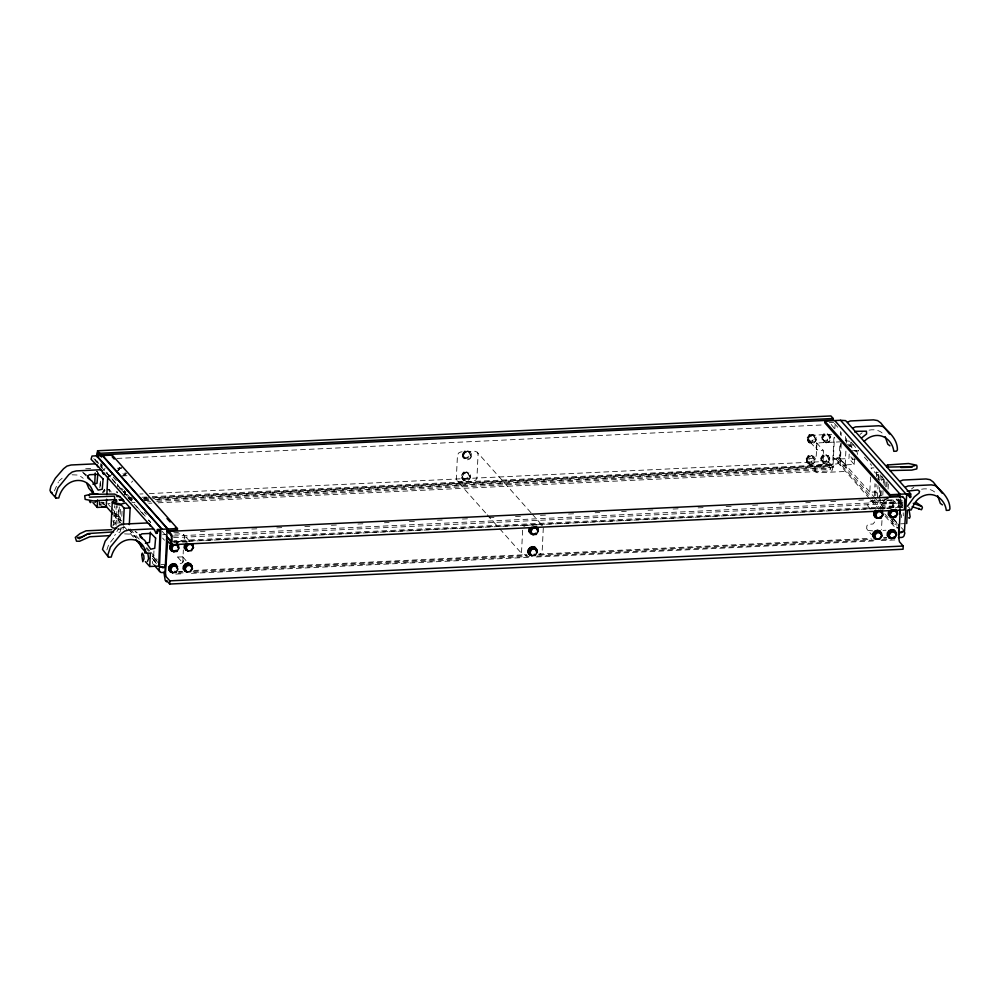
<?xml version="1.0" encoding="UTF-8"?>
<svg xmlns="http://www.w3.org/2000/svg" width="1000" height="1000" viewBox="0 0 1000 1000"><rect width="100%" height="100%" fill="white"/><g stroke="black" fill="none" stroke-linecap="round" stroke-linejoin="round"><path stroke-width="0.75" stroke-dasharray="5 3.75" d="M117.65 486.65L117.75 484.062M124.4 494.25L124.537 490.363M182.8 562.675L183.337 549.95M879.688 487.275L879.137 500.788L881.275 504.675L885.425 506.075L901.963 506.125M880 479.75L880.25 473.75M882.812 495.2L883 490.662M883.312 483.113L883.5 478.575M117.963 523.55L118.737 507.1M121.812 516.312L122.1 510.225M99.812 487.9L100.2 480.188M99.663 501.163L99.262 505.462M100.4 486.15L100.7 479.862M101.287 467.875L101.438 464.825M113.562 525.375L114.525 505.7M112.575 525.225L115.325 523.85L116.213 505.7M117.013 492.9L117.088 491.538M119.3 506.975L118.637 520.6L114.175 520.812M123.138 529.462L123.287 526.438M125.6 494.062L125.725 491.35M153.95 550.887L153.5 560.175L156.988 564.113M462.962 457.137L463.088 454.425L464.812 452.15L467.475 451.188M470.337 474.837L470.2 477.55L468.475 479.825L465.825 480.788L463.25 480.075L461.75 477.95L461.875 475.238L463.6 472.962L466.25 472L469.012 472.925L466.438 472.212L463.787 473.175L462.062 475.45L461.938 478.162L463.438 480.288L466.012 481L468.663 480.037L470.387 477.762L470.525 475.05L468.825 472.713M471.362 453.812L471.225 456.525L469.513 458.8L466.85 459.762M522.625 530.175L521.538 552.275L522.463 554.412L527.45 555.175M543.312 527.725L542.163 551.3L541.038 553.525L538.787 554.637M806.675 461.737L806.625 458.812L808.35 456.538L811 455.575L813.575 456.287L815.275 458.625L815.138 461.337L813.413 463.612L810.763 464.575L808 463.65L810.575 464.363L813.225 463.4L814.95 461.125L815.088 458.413M816.112 437.388L815.975 440.1L814.25 442.375L811.6 443.338L809.025 442.625L807.525 440.5M821.175 461.05L821.312 458.338L823.037 456.062L825.688 455.1L828.263 455.812L825.5 454.888L822.85 455.85L821.125 458.125L820.987 460.838L822.688 463.175L825.263 463.888L827.913 462.925L829.638 460.65L829.775 457.938L828.075 455.6M822.212 440.025L822.337 437.312L824.062 435.037L826.712 434.075L829.287 434.787L830.8 436.912L830.662 439.625L828.938 441.9L826.287 442.863L823.525 441.938L826.1 442.65L828.75 441.688L830.475 439.412L830.612 436.7L829.1 434.575L826.525 433.862L823.875 434.825L822.15 437.1L822.025 439.812L823.713 442.15M149.262 493.587L828 461.375L827.85 464.562L832.212 470.825L833.025 466.362L152.713 498.65M829.587 457.725L829.45 460.438L827.725 462.713L825.075 463.675L822.688 463.175M833.925 437.65L832.65 463.913L831.775 465.613L153.025 497.825M155.025 499.425L833.775 467.2L833.112 464.45L834.438 437.3M834.875 428.488L835.025 425.45M875.475 498.462L839.237 457.663L839.987 442.287M840.362 434.6L840.512 431.525M854.525 458.5L854.237 464.45L845.212 464.875L839.963 458.963L840.713 443.488M841.1 435.75L841.25 432.663M841.263 443.338L840.2 465.112L841.45 466.788L842.837 466.825C844.087 464.012 847.65 466.025 845.8 468.9A2.688 2.438 -41.6 0 1 843.1 471.575L817.962 472.762L815.987 472.163L808.2 462.837L809.312 458.525L814.513 458.15L816.213 456.075L816.612 449.6L816.912 443.338L810.337 442.2L809.25 439.837L809.688 437.163L812.688 435.225L831.675 434.325M845.55 436.6L845.725 440.737L854.887 451.062L858.662 450.887L854.287 445.962M845.212 464.875L845.962 449.4M846.275 443.212L846.5 438.575M854.237 464.45L848.988 458.537L849.2 454.075M850.8 442.512L850.975 446.65L854.963 447.15M870.525 477.075L869.788 492.2L875.75 491.925L878.388 494.888L881.312 495.5M874.4 495.8L874.987 483.688M875.7 495.675L876.112 484.35M876.488 476.788L876.85 469.225M880.763 490.188L880.1 503.812L886.05 503.525L886.275 498.988M881.975 520.538L881.45 529.525M884.15 485.425L884.45 479.375M885.763 486.925L886.062 480.875M886.875 486.887L887.237 479.312M888.088 489.087L888.388 483.038M892.175 518.7L892.262 524.388L894.575 525.062L895.825 523.8L897.5 523.925M892.7 507.812L893.088 500.025L871.175 501.075L868.188 503.013L867.738 505.688L870.763 510.225M892.987 507.225L893.363 499.487M898.538 506.95L898.913 499.212M899.812 508.062L900.263 498.888M901.475 517.625L901.625 514.65M901.988 507.225L902.125 504.25M877.412 497.713L878.025 485.525M878.337 479.438L878.637 473.338M881.025 495.65L881.25 491.163M881.787 480.688L882.013 476.2M116.088 525.275L117.2 505.625M119.663 523.062L120.512 508.025M899.963 505.075L900.65 503.162L902.475 505.225M900.337 507.525L900.987 506.238L173.875 540.75M54.387 490.838L58.463 481.9M106.875 549.925L108.787 544.288L113.663 538.162M121.237 528.5L119.987 531.975L114.438 535.325M850.85 456.725L852.35 459.387L853 457.825M95.512 459.25L95.237 460.325L101.925 467.463M101.788 467.725L102.35 464.888L99.475 465.025M107.037 473.638L107.513 472.762M103.763 470.325L105.1 468.175M103.713 492.438L105.05 490.275L104.075 489.2M117.6 470.725L119.6 467.475L120.575 468.562L119.237 470.725M125.275 472.537L123.95 474.7L122.975 473.612M462.4 454.425L464.387 451.175L468.075 451L469.05 452.088L470.737 455.15L468.738 458.4L465.062 458.575L462.4 454.425L465.062 458.575M463.375 455.5L465.363 452.262L469.05 452.088M464.087 457.488L467.762 457.312L469.762 454.075L468.075 451M461.362 475.45L463.363 472.2L467.05 472.025L468.025 473.113L469.712 476.175L467.713 479.425L464.025 479.6L461.362 475.45L464.025 479.6M462.337 476.525L464.338 473.288L468.025 473.113M463.05 478.512L466.737 478.338L468.738 475.1L467.05 472.025M807.15 437.987L809.137 434.75L812.825 434.575L813.8 435.662L815.487 438.725L813.487 441.975L809.812 442.15L807.15 437.987L809.812 442.15M808.125 439.075L810.113 435.838L813.8 435.662M808.838 441.062L812.513 440.887L814.513 437.65L812.825 434.575M806.112 459.012L808.112 455.775L811.8 455.6L812.775 456.688L814.463 459.75L812.463 463L808.775 463.175L806.112 459.012L808.775 463.175M807.087 460.1L809.087 456.863L812.775 456.688M821.637 437.3L823.637 434.062L827.325 433.888L828.3 434.975L829.987 438.038L827.987 441.287L824.3 441.463L821.637 437.3L824.3 441.463M822.613 438.387L824.613 435.15L828.3 434.975M807.8 462.088L811.488 461.912L813.487 458.675L811.8 455.6M823.325 440.375L827.013 440.2L829.013 436.95L827.325 433.888M820.612 458.325L822.613 455.087L826.3 454.913L827.275 456L828.962 459.062L826.963 462.312L823.275 462.488L820.612 458.325L823.275 462.488M821.587 459.412L823.587 456.175L827.275 456M822.3 461.4L825.987 461.225L827.987 457.975L826.3 454.913M116.875 531.538L118.775 528.562M869.55 498.688L833.45 457.525L834.338 459.05L839.237 457.663M176.588 542.35L183.312 540.588L184.638 538.1L184.45 535.462L181.637 533.8L174.338 534.15M112.125 473.738L110.4 476.012L107.75 476.975M118.112 470.513L119.838 468.237M118.3 470.725L120.025 468.45L122.675 467.488M102.587 492.225L104.3 489.95M102.775 492.438L104.488 490.163M126.625 473.038L124.9 475.312L122.25 476.287M807.837 438L809.562 435.725L812.212 434.762L814.6 435.262L812.025 434.55L809.375 435.513L807.65 437.788L807.712 440.712L809.212 442.837L811.787 443.55L814.438 442.587L816.162 440.312L816.3 437.6L814.6 435.262M806.812 459.025L808.538 456.75L811.188 455.788M874.7 521.925L873 524L867.8 524.375L866.812 526.075L866.688 528.688L871.587 534.763M124.825 474.738L125.838 473.5M131.575 482.337L132.587 481.1M59.175 480.8L62.175 478.2M911.475 489.012L913.825 487.137M855.75 451.188L856.55 450.588L857.775 454.775M878.45 472.137L875.5 473.1L870.962 467.987L873.95 467.85M887.537 498.488L883.413 500.55L886.05 503.525M523.825 526.487L526.075 525.363L540.25 524.7L542.4 525.6M180.175 563.75L182.213 562.95L183.438 561.112L183.562 558.5L182.75 556.888L177.562 557L176.05 555.087M107.562 476.763L110.213 475.8M122.062 476.075L124.712 475.112M119.85 528.337L124.412 527.1M869.1 430.15C874 429.137 879.55 430.012 883.05 433.837M921.587 489.237C926.95 488.038 932.775 489.487 936.462 493.7M155.037 564.938A2.688 2.438 -41.6 0 1 152.587 562.513C151.125 559.963 154.512 557.337 155.775 560.138L157.162 559.975M829.275 422.675L833.7 422.463M116.925 458.438L823.825 424.888M85.688 468.75L93.225 468.387M117.3 468.225L121.688 468.025M849.712 441.25L845.725 440.737M124.05 475.825L126.975 475.688M841.338 441.788L819.438 442.825L817.387 443.612L815.987 447.438L817.087 449.8L823.662 450.938L822.962 463.675L821.25 465.75L816.05 466.125L814.95 470.438L815.987 472.163M849.638 445.163L853.413 444.975M851.912 450.8L856.55 450.588M119.8 488.45L122.25 488.338M120.775 489.538L123.225 489.412M839.963 458.963L848.988 458.537M852.35 459.387L855.45 459.25M124.288 494.775L127.413 494.625M139.9 494.025L143.012 493.888M128.812 497.75L131.938 497.6M141.888 497.262L146.562 497.038M152.225 496.637L833.112 464.45M128.588 498.762L131.713 498.625M144.2 498.025L150.438 497.725M152 497.663L833.863 465.288M129.625 498.938L132.738 498.787M143.663 498.275L146.788 498.125M129.312 499.762L132.425 499.613M143.35 499.1L151.15 498.725M144.1 499.938L148.787 499.712M99.162 502.8L105.4 502.512M144.412 500.662L149.088 500.438M156.9 500.062L830.962 468.075M99.1 504.075L110.025 503.562M131.862 502.525L134.987 502.375M147.475 501.788L150.588 501.637M156.838 501.337L830.9 469.35M148.787 503.263L151.9 503.113M158.15 502.812L832.212 470.825M878.037 474.425L876.737 474.487L881.275 479.6L884.262 479.462M173.8 532.75L178.475 532.525M200.325 531.487L205 531.263M225.287 530.3L231.525 530.013M251.812 529.05L258.05 528.75M276.775 527.863L284.575 527.487M304.862 526.525L311.1 526.237M331.388 525.275L337.638 524.975M357.912 524.012L364.162 523.713M384.438 522.75L389.125 522.525M409.412 521.562L415.65 521.275M437.488 520.237L442.175 520.013M462.463 519.05L468.7 518.75M488.988 517.788L495.225 517.487M515.513 516.525L521.75 516.237M540.475 515.35L548.275 514.975M568.562 514.012L574.8 513.713M595.087 512.75L599.763 512.525M621.613 511.5L626.287 511.275M648.138 510.238L652.825 510.012M673.1 509.05L679.35 508.75M698.075 507.863L705.875 507.5M726.15 506.538L732.4 506.238M752.675 505.275L758.925 504.975M779.212 504.012L785.45 503.713M805.738 502.75L810.413 502.537M830.7 501.575L836.938 501.275M858.787 500.238L863.462 500.012M883.75 499.05L889.987 498.75M162.65 534.7L165.575 534.562M902.2 500.337L899.15 500.487L897.9 498.725M173.35 536.038L902.087 501.45M173.525 537.675L900.65 503.162M173.062 541.763L894 507.55M895.562 507.475L901.8 507.175M174.062 541.938L186.55 541.35M188.113 541.275L891.825 507.875M899.625 507.5L902.738 507.35M173.775 542.087L190.362 542L183.612 534.4M877.925 508.663L891.075 508.05M900.713 523.825L905.225 523.612M160.95 564.65L168.35 564.3M872.663 530.875L867.738 530.413M883.012 530.388L885.975 530.237M193.888 570.45L526.25 554.675M538.725 554.087L871.075 538.312M883.562 537.712L886.688 537.562M178.162 571.763L182.537 571.55M883.763 538.263L886.688 538.125M179.037 572.038L182.162 571.888M193.088 571.362L527 555.513M539.475 554.925L871.825 539.15M178.2 573.1L184.438 572.8M193.8 572.362L529.275 556.438M537.075 556.062L874.1 540.075M881.912 539.7L888.15 539.4M175.825 574.087L183.625 573.725M191.425 573.35L528.462 557.35M536.263 556.987L873.3 540.988M881.1 540.612L898.263 539.8M901.15 499.787L884.025 500.375L884.788 500.613M902.738 503.25L883.575 503.9L878.325 501.087M128.412 498.7L131 498.638L131.825 500.25M902.85 502.675L886.213 502.612L883.763 501.788L882.625 499.738M72.075 474.8L77.025 475A17.15 15.562 -41.6 0 1 83.238 478.363M124.575 533.888L129.525 534.1A17.15 15.562 -41.6 0 1 135.738 537.45M868.825 508.05L875.013 508.6M878.875 496.075L880.275 496.2M117.425 528.9L120.35 529.513M106.962 488.988L109.725 489.913L107.15 489.2M809.25 464.575L811.225 465.175L836.35 463.975A2.688 2.438 -41.6 0 0 839.05 461.3C840.913 458.425 837.337 456.425 836.087 459.225L833.775 458.55M531.013 512.775L477.163 452.163L475.012 451.25L460.838 451.925L458.587 453.038L457.463 455.262L456.3 478.837L457.212 480.962L486.213 513.6M457.212 480.962L459.375 481.875L473.55 481.2L475.8 480.087L476.925 477.863L478.075 454.288L477.163 452.163M83.65 472.875L86.925 475.375M137.238 532.8L135.05 531.15L137.675 534.1M96.838 471.4L97.613 472.062M829.013 436.95L829.987 438.038M823.637 434.062L824.613 435.15M827.013 440.2L827.987 441.287M814.513 437.65L815.487 438.725M809.137 434.75L810.113 435.838M827.987 457.975L828.962 459.062M812.513 440.887L813.487 441.975M822.613 455.087L823.587 456.175M825.987 461.225L826.963 462.312M813.487 458.675L814.463 459.75M808.112 455.775L809.087 456.863M811.488 461.912L812.463 463M469.762 454.075L470.737 455.15M464.387 451.175L465.363 452.262M467.762 457.312L468.738 458.4M468.738 475.1L469.712 476.175M463.363 472.2L464.338 473.288M466.737 478.338L467.713 479.425M123.938 491.4L124.913 492.488M108.475 474.3L109.45 475.387M116.575 491.75L117.55 492.837M834.475 423.5L838.6 428.15M850.987 442.1L854.087 445.588M864.412 457.2L871.637 465.337M880.938 475.8L883 478.125M908.538 507.025L910.288 509M898.213 499.837L902.588 504.762M834.287 428.45L830.475 423.488M847.613 444.35L849.675 446.662M877.55 478.05L879.625 480.375M896.137 498.963L902.337 505.938M893.088 500.025L899.837 507.625M875.562 498.7L884.8 508.95M893.088 518.288L897.225 522.95M901.363 527.612L904.475 531.1M893.325 519.038L897.7 523.962M839.013 458.075L845.763 465.675M836.988 457.762L873.238 498.575M874.262 499.738L884.625 511.388M890.837 518.387L897.05 525.388M836.05 459.075L871.263 498.713M872.3 499.875L880.588 509.2M884.725 513.862L897.15 527.85M870.588 499.85L878.875 509.175M885.088 516.175L896.475 529M816.525 442.762L823.275 450.35M833.025 466.362L833.775 467.2M828 461.375L831.775 465.613M810.337 442.2L817.087 449.8M532.05 513.938L541.362 524.438M487.25 514.775L498.638 527.6M499.675 528.763L522.463 554.412M162.213 531.388L165.312 534.862M113.212 477.1L116.312 480.6M144.275 512.075L146.35 514.412M131 498.638L124.25 491.05L125.075 492.65M182.75 556.888L186.6 561.237M98.688 463.438L96.7 460.55M106.062 472.125L116.412 483.775M117.45 484.95L122.638 490.775M123.663 491.938L131.95 501.262M136.1 505.925L147.487 518.75M148.525 519.913L150.588 522.25M93.763 458.587L98.338 463.825M101 466.75L115.95 483.638M117.575 485.4L120.675 488.9M121.713 490.062L133.112 502.887M134.137 504.05L144.938 516.287M148.637 520.375L150.712 522.7M162.625 538.1L164.55 540.262M177.562 557L182.375 562.438M96.425 470.975L98.175 472.95M82.562 472.05L86.062 475.988M108.375 504.438L110.438 506.775M111.475 507.938L120.8 518.425M130.125 528.925L140.475 540.575M146.688 547.575L149.8 551.075M150.825 552.238L157.037 559.237M146 548.2L148.625 551.163M114.125 512.737L121.375 520.887M128.625 529.05L136.912 538.375M152.438 555.862L157.613 561.7M113.9 512.788L121.15 520.95M128.4 529.113L135.65 537.275M152.213 555.925L157.938 562.362M155.775 560.138L157.7 562.3M102.562 502.35L104.637 504.675M113.95 515.175L122.275 524.688M124.312 526.825L133.625 537.325M152.262 558.3L157.45 564.138M101.875 502.062L104.5 505.012M99.2 503.35L101.125 505.525A2.688 2.438 -41.6 0 1 100.85 504.263M112.675 520.875L115.325 523.85M806.488 461.525L808.188 463.862M109.537 489.712L111.225 492.038M108.725 490.1L109.85 492.15M100.925 463.263L101.363 466.45M903.188 512.837L903.35 515.825M897.55 527.15A2.688 2.438 -41.6 0 1 897.138 528.438M860.025 434.45A17.15 15.562 -41.6 0 1 862.138 432.762M462.9 454.212L462.775 456.925L464.462 459.263L467.038 459.975L469.7 459.012L471.413 456.737L471.55 454.025L469.85 451.688L467.287 450.975L464.625 451.938L462.9 454.212"/><path stroke-width="1.5" d="M886.7 467.25L887.438 464.95L908.575 463.512L916.675 465.213L917.05 466.825L916.775 468.888L911.8 470.1L889.7 470.538M92.35 494.075L92.487 491.1M94.725 483.8L95.25 473.038M96.713 456.238L97.575 450.763L830.938 415.95L833.188 418.488L833.112 420.075L99.75 454.888L99.825 453.288L97.575 450.763M97.175 456.95L97.6 452.463L101.587 457.075M98.35 456.45L98.488 453.587M97.875 473.088L97 483.312L92.938 484.2M106.625 499.25L106.25 506.987L97.225 507.413L97.587 499.975M106.862 494.613L107.688 477.587M115.962 528.6L112.4 527.712L111.088 526.237L112.275 502.025L116.5 499.637M123.362 524.925L124.175 508.275L121.538 505.3L114.225 503.775L112.275 502.025M129.325 524.637L130.137 507.987L125.6 502.887L121.037 504.125L114.675 502.675L117 501.025M144.838 553.162L144.975 550.188M150.363 532.175L149.488 542.413L145.438 543.3M160 531.85L158.737 566.075L149.725 566.512L150.375 553.125L146.6 553.312L141.35 547.4L139.113 542.15M169.112 532.975L169.188 531.375L902.55 496.575L904.8 499.1L905.275 501.65L904.275 509.938L170.912 544.738L167.638 541.05L165.463 573.212L166.088 576.613L169.862 580.85L169.7 584.05L903.062 549.237L903.213 546.038L899.45 541.8L898.825 538.413L900.263 509.062M170.025 548.837L170.162 546.125L171.887 543.85M169.7 584.05L166.588 580.55L166.525 581.812L165.212 580.337L164.15 573.763L164.25 571.85L165 572.7L167.05 530.65L177.362 530.163L177.438 528.562L112.2 455.125L92.037 456.025L91.05 459.3L95.025 463.325M178.487 548.438L178.625 545.725L177.113 543.6M184.475 545.225L184.338 547.938L186.038 550.275M183.5 569.175L183.637 566.462L185.362 564.188L188.012 563.225L190.588 563.938M184.525 548.15L184.662 545.438L186.388 543.162M191.775 568.562L191.9 565.85M192.8 547.537L192.938 544.825M193.125 545.037L192.987 547.75L191.262 550.025M529.237 528.888L529.113 531.613L530.8 533.938M529.3 531.825L529.425 529.1M536.538 552.238L536.675 549.513M537.562 531.213L537.7 528.488M536.725 552.45L536.862 549.725L535.163 547.4L532.587 546.675L529.938 547.638L528.212 549.913L528.075 552.638L529.587 554.763M537.75 531.425L537.888 528.7L536.188 526.375M906.988 494.025L910.1 497.525L911.025 496.925L910.35 493.725L900.1 494.212L834.725 420.562L824.938 421.3L824.862 422.887L890.1 496.325L900.413 495.838M873.037 536.45L873.175 533.737L874.9 531.462L877.55 530.5L880.125 531.213M888.512 511.812L888.388 514.525L890.075 516.862M887.537 535.763L887.675 533.05L889.4 530.775L892.05 529.812L894.625 530.525M888.575 514.738L888.7 512.025M890.1 496.325L890.175 494.738L824.938 421.3M895.812 535.15L895.95 532.438M896.838 514.125L896.975 511.413M898.5 534.913L899.013 524.462M899.513 514.125L899.762 509.188M902.513 497.362L902.55 496.575M904.525 506.85L904.625 500.588M906.725 523.538L907.375 510.163L911.162 509.975L913.913 504.5A17.15 15.562 -41.6 0 1 924.338 495.487C935.062 491.65 945.075 499.825 946.287 510.4L949.062 510.238L949.912 508.988C950.125 499.225 942.312 491.362 935.325 485.575L931.275 484.875L908.088 485.975L905.65 487M89.787 494.475L84.712 495.712L85.15 499.387L93.375 500.913L114.85 499.6L114.388 496.125L89.438 497.175M166.6 539.888C167.087 532.025 174.25 552.375 171.275 535.4M97.888 494.038L94.1 494.212L91.862 488.975A17.15 15.562 -41.6 0 0 82.275 480.913C70.763 478.288 61.3 487.488 58.762 497.975L56 498.088L50.75 492.175L50 490.275L50.888 486.25L55.312 478.275L63.525 468.762L66.975 466.087L71.1 464.988L94.3 463.888L96.65 464.7L101.9 470.613L103.513 474.325L104.6 473.263M156.762 533.387L157.1 532.35M165.338 565.775L163.912 567.575L162.525 567.737C161.262 564.938 157.875 567.562 159.338 570.112A2.688 2.438 -41.6 0 0 161.788 572.537L165.012 572.388M89.2 495.6L89.838 494.038L90.688 494.462M170.625 547.413L172.625 544.175L173.6 545.288L177.288 545.112L178.975 548.175L176.975 551.413L173.287 551.587L170.625 547.413L173.287 551.587M171.6 548.525L173.6 545.288M165.338 565.688L164.288 567.388L159.512 566.462L160.85 530.725L157.963 530.862L157.15 533.263L156.012 533.413L154.388 529.7L149.137 523.787L146.788 522.987L123.588 524.087L119.462 525.175L116.025 527.85L105.162 541.163L102.487 549.362L108.488 557.175L111.25 557.075C113.787 546.587 123.263 537.388 134.775 540A17.15 15.562 -41.6 0 1 144.362 548.062L146.6 553.312M169.6 568.438L171.6 565.2L175.275 565.025L176.25 566.138L177.938 569.2L175.95 572.438L172.262 572.612L169.6 568.438L172.262 572.612M170.575 569.55L172.575 566.312L176.25 566.138M185.125 546.725L187.125 543.488L188.1 544.6L191.788 544.425L193.475 547.487L191.475 550.725L187.787 550.9L185.125 546.725L187.787 550.9M186.1 547.837L188.1 544.6M184.1 567.75L186.1 564.513L189.775 564.338L190.75 565.45L192.438 568.513L190.45 571.75L186.762 571.925L184.1 567.75L186.762 571.925M185.075 568.862L187.075 565.625L190.75 565.45M529.9 530.4L531.888 527.15L532.863 528.263L536.55 528.088L538.237 531.15L536.237 534.4L532.562 534.575L529.9 530.4L532.562 534.575M530.875 531.5L532.863 528.263M528.862 551.425L530.862 548.175L534.55 548L535.525 549.113L537.212 552.175L535.212 555.425L531.525 555.6L528.862 551.425L531.525 555.6M529.837 552.525L531.838 549.288L535.525 549.113M874.675 514L876.663 510.763L880.35 510.588L881.325 511.688L883.012 514.763L881.012 518L877.337 518.175L874.675 514L877.337 518.175M875.65 515.112L877.638 511.863L881.325 511.688M873.637 535.025L875.638 531.788L879.325 531.613L880.3 532.712L881.988 535.788L879.987 539.025L876.3 539.2L873.637 535.025L876.3 539.2M874.613 536.138L876.612 532.888L880.3 532.712M889.175 513.312L891.162 510.075L894.85 509.9L895.825 511L897.513 514.075L895.512 517.312L891.838 517.487L889.175 513.312L891.838 517.487M890.15 514.425L892.138 511.175L895.825 511M888.138 534.338L890.138 531.1L893.825 530.925L894.8 532.025L896.488 535.1L894.488 538.337L890.8 538.513L888.138 534.338L890.8 538.513M889.112 535.45L891.112 532.2L894.8 532.025M156.762 533.288L157.275 529.475L177.438 528.562M171.7 543.638L169.975 545.913L169.838 548.638L171.537 550.962M190.238 571.05L191.962 568.775L192.087 566.062L190.4 563.725L187.825 563.013L185.175 563.975L183.45 566.25L183.312 568.962L185.012 571.3L187.587 572.013M875.738 510.225L874.013 512.5L873.888 515.212L875.387 517.337L877.962 518.05M875.925 510.438L874.2 512.712L874.075 515.425L875.575 517.55L878.15 518.263L880.812 517.3L882.525 515.025L882.663 512.312L881.15 510.188M907.45 506.25L914.362 496.8L919.075 493.05L919.562 491.275L917.763 489.963L907.2 491.15M79.538 538.55L86.975 534.25L89.987 534.125M861.875 437.713L866.587 433.963L866.425 431.2L856.225 431.3L854.712 432.05M91.075 502.025L90.288 502.625L89.488 501.213M94.925 502.4L95.725 501.8M147.425 561.5L148.625 558.55L147.825 553.337M847.9 422L850.35 420.962L873.538 419.862L877.575 420.575L880.775 422.925L889.625 434.075M853.15 427.912L855.588 426.875L878.787 425.775L882.825 426.475C889.825 432.262 897.625 440.125 897.412 449.9L896.562 451.15L893.8 451.312C892.588 440.737 882.562 432.55 871.85 436.4A17.15 15.562 -41.6 0 0 864.325 441.312M900.4 481.1L902.837 480.062L926.025 478.963L930.075 479.663L933.263 482.025L942.113 493.175M170.912 544.738L171.8 534.95L169.188 531.375M173.925 551.462L176.575 550.5M176.762 550.712L174.112 551.675L171.35 550.75M533.188 534.45L535.85 533.488M533.375 534.663L536.038 533.7M892.463 517.362L895.113 516.4M894.087 537.425L891.438 538.387L888.863 537.675M914.975 465.662L911.062 466.625L887.237 467.1M900.925 467.5L912.125 467.212M113.55 531.9L88.625 533.525L81.75 536.938L77.425 537.65L79.212 538.612L79.013 537.788M110 535.612L89.763 536.763L79.588 541.263L76.487 541.188L75.312 537.4L79.925 533.65L86.037 530.812L111.775 529.675M99.825 453.288L833.188 418.488M905.9 493.938L840.525 420.288L834.725 420.562M116.85 496.525L119.825 496.388L124.362 501.488L123.062 501.55M106.525 506.538L103.3 506.688A2.688 2.438 -41.6 0 1 102.025 506.413M124.175 508.275L130.137 507.987M890.175 494.738L900.1 494.212M533.125 527.1L535.575 526.975L536.55 528.088M898.375 537.575L901.587 537.425A2.688 2.438 -41.6 0 0 904.3 534.75C906.15 531.875 902.575 529.862 901.325 532.663L899.95 532.638L898.688 530.962L899.587 532.487L904.475 531.1L906.637 495.325L909.525 495.188L910.1 497.525M169.862 580.85L903.213 546.038M90.775 494.312L114.588 494.062L120.125 497.013M912.175 506.688L921.488 509.738L922.412 507.762L921.95 506.413L916.25 502.5M114.125 499.425L114.85 499.6M889.887 516.65L892.65 517.575L895.3 516.613L897.025 514.338L897.163 511.625L895.462 509.288M874.362 538.362L876.938 539.075M535.35 547.612L532.775 546.888L530.125 547.85L528.4 550.125L528.263 552.85L529.775 554.963L532.35 555.688M185.85 550.062L188.612 550.988M176.088 564.625L173.512 563.913L170.863 564.875L169.137 567.15L169 569.862L170.512 571.987L173.088 572.7M184.825 571.087L187.4 571.8M172.9 572.487L170.325 571.775L168.812 569.663L168.95 566.938L170.675 564.663L173.325 563.7L175.9 564.412L177.587 566.75M889.912 445.788L887.8 444.237L885.2 436.688M942.412 504.875L940.288 503.338L937.688 495.775M920.7 506.075L913.275 503.3M50.75 492.175L52.112 492.587M101.9 470.613L99.55 469.8L76.35 470.9L72.225 471.987L68.775 474.663L57.925 487.975L55.25 496.188L56 498.088M154.388 529.7L152.037 528.888L128.837 530L124.712 531.087L121.275 533.763L110.412 547.062L107.737 555.275L108.488 557.175M908.637 517.837L909.488 518.263L910.125 516.7L909.038 509.675M910.888 494.075L845.65 420.625L840.525 420.288M898.487 495.562L900.55 497.887M112.125 456.712L114.2 459.05M167.013 518.5L170.113 522M175.287 527.825L177.362 530.163M102.438 455.325L167.688 528.763M102.287 455.538L167.525 528.987M166.625 530.3L171.788 536.112M96.65 455.6L161.887 529.038M96.487 455.812L161.725 529.263M166.337 536.025L171.5 541.838M103.3 472.65L147.838 522.775M102.525 472.325L104.275 474.288M105.662 505.85L112.912 514M135.7 539.65L141.912 546.65M94.1 494.212L88.85 488.3L86.625 483.062M154.8 565.938L159.625 571.362M92.85 502.488L97.225 507.413M145.35 561.587L149.725 566.512M897.513 514.075L894.85 509.9M891.162 510.075L892.138 511.175M894.538 516.2L895.512 517.312M883.012 514.763L880.35 510.588M876.663 510.763L877.638 511.863M896.488 535.1L893.825 530.925M880.037 516.888L881.012 518M890.138 531.1L891.112 532.2M893.512 537.225L894.488 538.337M881.988 535.788L879.325 531.613M875.638 531.788L876.612 532.888M538.237 531.15L535.575 526.975M535.262 533.288L536.237 534.4M537.212 552.175L534.55 548M530.862 548.175L531.838 549.288M534.237 554.312L535.212 555.425M193.475 547.487L191.375 544.338M177.288 545.112L176.312 544L178 547.062M192.438 568.513L189.775 564.338M176 550.312L176.975 551.413M186.1 564.513L187.075 565.625M171.6 565.2L172.575 566.312M174.975 571.337L175.95 572.438M874.675 514.5L875.575 515.65M139.425 534.462L142.413 538.312M87.675 476.337L89.925 479.225M175.275 565.025L176.962 568.088M149.137 523.787L150.162 526.013M96.65 464.7L97.675 466.925M918.9 508.35L919.212 509.275M887.438 464.95L887.837 466.987M103.125 478.988L102.25 489.225L98.188 490.112L92.175 481.275L87.812 477.962L87.487 476.225L89.425 474.725L98.475 474.3L103.125 478.988M141.688 554.7L142.775 561.712L143.988 558.775L143.837 555.788L142.338 553.125L141.688 554.7M155.612 538.088L154.738 548.325L150.688 549.2L144.675 540.375L140.3 537.05L139.987 535.325L141.912 533.825L150.963 533.4L155.612 538.088M872.987 533.525L872.85 536.237L874.55 538.575L877.125 539.288L879.775 538.325L881.5 536.05L881.637 533.337L879.938 531L877.362 530.288L874.712 531.25L872.987 533.525M887.487 532.837L887.35 535.55L889.05 537.888L891.625 538.6L894.275 537.638L896 535.363L896.137 532.65L894.438 530.312L891.862 529.6L889.212 530.562L887.487 532.837M122.6 499.562L120.15 500.275L119.087 499.613L122.6 499.562"/></g></svg>
